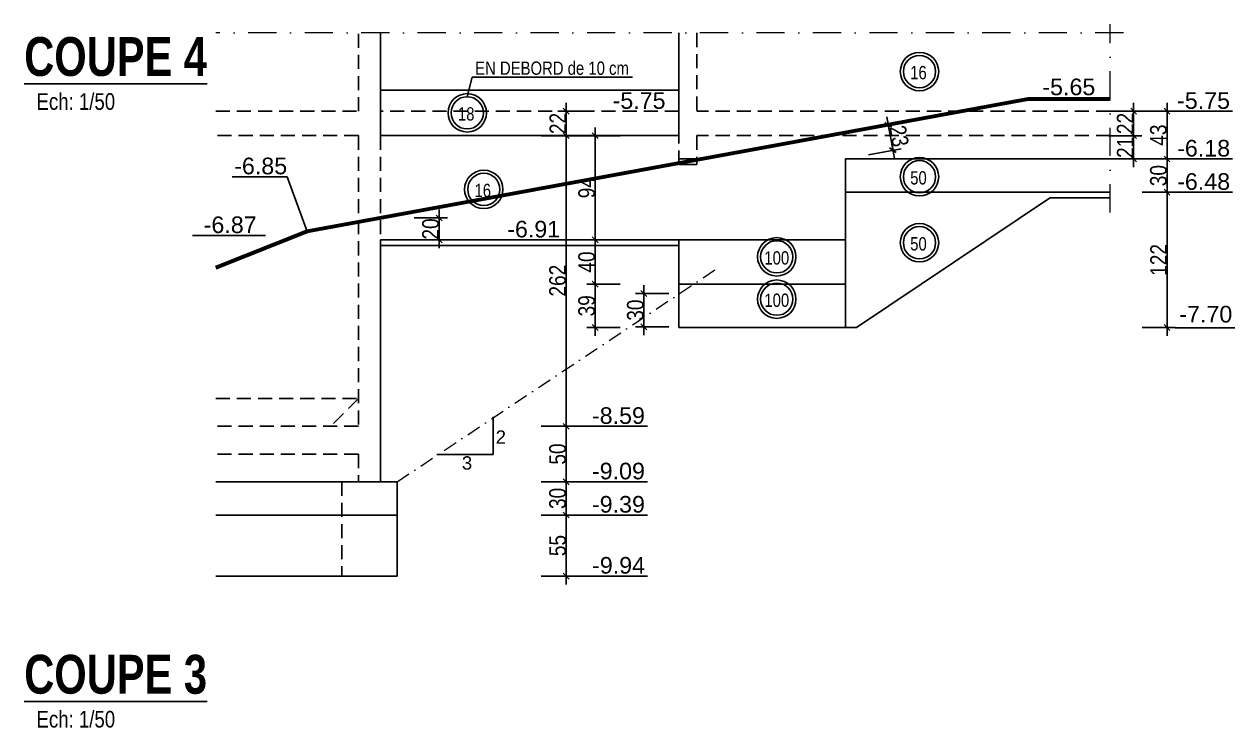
# Model space of a CAD drawing. Header units: centimetres. Extents: x -4990 to 114398, y -61489 to -12305.
# Drawn here: x 44512 to 45603, y -34587 to -33953 of the extents above; entities that cross this region are included whole.
import ezdxf
from ezdxf.enums import TextEntityAlignment as Align

# ---------------------------------------------------------------- set-up
doc = ezdxf.new("R2010")
doc.units = ezdxf.units.CM
doc.header["$LTSCALE"] = 0.5
doc.linetypes.add('CACHEX2', pattern=[19.05, 12.7, -6.35])
doc.linetypes.add('TIRETPTX2', pattern=[50.8, 25.4, -12.7, 0, -12.7])
doc.layers.get('DEFPOINTS').update_dxf_attribs({"linetype": 'CONTINUOUS'})
for name, color, linetype in [('01_cote_gen', 4, 'CONTINUOUS'), ('01_linteaux', 2, 'CONTINUOUS'), ('01_poch_BN', 9, 'CONTINUOUS'), ('01_texte', 230, 'CONTINUOUS'), ('AA_COTES', 2, 'CONTINUOUS')]:
    doc.layers.add(name, color=color, linetype=linetype)
doc.layers.add('01_murs_coup', color=5, linetype='CONTINUOUS', lineweight=60)
doc.layers.add('01_tram_axes', color=2, linetype='TIRETPTX2', lineweight=9)
doc.styles.add('ARIAL', font='arial.ttf')
doc.styles.add('impact', font='impact.ttf')
doc.styles.add('MATTE_TXT', font='arial.ttf')
doc.styles.add('STYLE2', font='ARIALN.TTF')
doc.dimstyles.new('JB50', dxfattribs={"dimscale": 0.1, "dimtxt": 150, "dimasz": 15, "dimexe": 0.1, "dimexo": 0.1, "dimgap": 0.09, "dimtad": 1, "dimdec": 1, "dimdsep": 46, "dimtxsty": 'STYLE2', "dimblk1": 'BOND_G', "dimblk2": 'BOND_D', "dimsah": 1, "dimcen": 1.5, "dimdle": 0.01, "dimse1": 1, "dimse2": 1, "dimclrd": 4, "dimclre": 2, "dimclrt": 6, "dimazin": 2, "dimtfac": 2.333333, "dimtdec": 1, "dimtix": 1, "dimtmove": 2, "dimatfit": 3, "dimldrblk": 'BOND_G', "dimfxl": 1, "dimtolj": 1, "dimtzin": 0, "dimarcsym": 0})

# ---------------------------------------------------------------- blocks, each defined once
blk = doc.blocks.new('BOND_G')
at = {"layer": 'AA_COTES', "color": 0}
for p, q in [((0, -5), (0, 15)), ((5, 0), (-5, 0)), ((1.77, 1.77), (-1.77, -1.77))]:
    blk.add_line(p, q, dxfattribs=at)
blk = doc.blocks.new('BOND_D')
at = {"layer": 'AA_COTES', "color": 0}
for p, q in [((5, 0), (-5, 0)), ((-1.77, -1.77), (1.77, 1.77)), ((0, 5), (0, -15))]:
    blk.add_line(p, q, dxfattribs=at)
blk = doc.blocks.new('*D3885')
at = {"layer": '01_cote_gen', "color": 4, "lineweight": -2, "transparency": 16777216}
blk.add_line((45000.7, -34051.8), (45000.7, -34032.8), dxfattribs=at)
at = {"layer": 'DEFPOINTS', "color": 0}
for p in [(44848, -34031.3), (45000.7, -34031.3), (44923, -34053.3)]:
    blk.add_point(p, dxfattribs=at)
at = {"layer": '01_cote_gen', "color": 4, "lineweight": -2, "transparency": 16777216, "xscale": 1.5, "yscale": 1.5, "zscale": 1.5}
for name, p, rotation in [('BOND_D', (45000.7, -34031.3), 90), ('BOND_G', (45000.7, -34053.3), 270)]:
    blk.add_blockref(name, p, dxfattribs=dict(at, rotation=rotation))
at = {"layer": '01_cote_gen', "color": 6, "transparency": 16777216, "insert": (44993.2, -34042.3), "char_height": 15, "attachment_point": 5, "rotation": 90, "style": 'STYLE2'}
blk.add_mtext('\\A1;22', dxfattribs=at)
blk = doc.blocks.new('*D3886')
at = {"layer": '01_cote_gen', "color": 4, "lineweight": -2, "transparency": 16777216}
blk.add_line((45000.7, -34316.8), (45000.7, -34363.8), dxfattribs=at)
at = {"layer": 'DEFPOINTS', "color": 0}
for p in [(45015.4, -34315.3), (45000.7, -34365.3), (45008.2, -34365.3)]:
    blk.add_point(p, dxfattribs=at)
at = {"layer": '01_cote_gen', "color": 4, "lineweight": -2, "transparency": 16777216, "xscale": 1.5, "yscale": 1.5, "zscale": 1.5}
for name, p, rotation in [('BOND_G', (45000.7, -34315.3), 90), ('BOND_D', (45000.7, -34365.3), 270)]:
    blk.add_blockref(name, p, dxfattribs=dict(at, rotation=rotation))
at = {"layer": '01_cote_gen', "color": 6, "transparency": 16777216, "insert": (44993, -34340.3), "char_height": 15, "attachment_point": 5, "rotation": 90, "style": 'STYLE2'}
blk.add_mtext('\\A1;50', dxfattribs=at)
blk = doc.blocks.new('*D3887')
at = {"layer": '01_cote_gen', "color": 4, "lineweight": -2, "transparency": 16777216}
blk.add_line((45000.7, -34366.8), (45000.7, -34393.8), dxfattribs=at)
at = {"layer": 'DEFPOINTS', "color": 0}
for p in [(45008.2, -34365.3), (45000.7, -34395.3), (45008.2, -34395.3)]:
    blk.add_point(p, dxfattribs=at)
at = {"layer": '01_cote_gen', "color": 4, "lineweight": -2, "transparency": 16777216, "xscale": 1.5, "yscale": 1.5, "zscale": 1.5}
for name, p, rotation in [('BOND_G', (45000.7, -34365.3), 90), ('BOND_D', (45000.7, -34395.3), 270)]:
    blk.add_blockref(name, p, dxfattribs=dict(at, rotation=rotation))
at = {"layer": '01_cote_gen', "color": 6, "transparency": 16777216, "insert": (44993, -34380.3), "char_height": 15, "attachment_point": 5, "rotation": 90, "style": 'STYLE2'}
blk.add_mtext('\\A1;30', dxfattribs=at)
blk = doc.blocks.new('*D3888')
at = {"layer": '01_cote_gen', "color": 4, "lineweight": -2, "transparency": 16777216}
blk.add_line((45000.7, -34396.8), (45000.7, -34448.8), dxfattribs=at)
at = {"layer": 'DEFPOINTS', "color": 0}
for p in [(45008.2, -34395.3), (45000.7, -34450.3), (45008.2, -34450.3)]:
    blk.add_point(p, dxfattribs=at)
at = {"layer": '01_cote_gen', "color": 4, "lineweight": -2, "transparency": 16777216, "xscale": 1.5, "yscale": 1.5, "zscale": 1.5}
for name, p, rotation in [('BOND_G', (45000.7, -34395.3), 90), ('BOND_D', (45000.7, -34450.3), 270)]:
    blk.add_blockref(name, p, dxfattribs=dict(at, rotation=rotation))
at = {"layer": '01_cote_gen', "color": 6, "transparency": 16777216, "insert": (44993.1, -34422.8), "char_height": 15, "attachment_point": 5, "rotation": 90, "style": 'STYLE2'}
blk.add_mtext('\\A1;55', dxfattribs=at)
blk = doc.blocks.new('*D3889')
at = {"layer": '01_cote_gen', "color": 4, "lineweight": -2, "transparency": 16777216}
blk.add_line((45000.7, -34054.8), (45000.7, -34313.8), dxfattribs=at)
at = {"layer": 'DEFPOINTS', "color": 0}
for p in [(44969.4, -34053.3), (44985.6, -34315.3), (45000.7, -34315.3)]:
    blk.add_point(p, dxfattribs=at)
at = {"layer": '01_cote_gen', "color": 4, "lineweight": -2, "transparency": 16777216, "xscale": 1.5, "yscale": 1.5, "zscale": 1.5}
for name, p, rotation in [('BOND_G', (45000.7, -34053.3), 90), ('BOND_D', (45000.7, -34315.3), 270)]:
    blk.add_blockref(name, p, dxfattribs=dict(at, rotation=rotation))
at = {"layer": '01_cote_gen', "color": 6, "transparency": 16777216, "insert": (44993, -34184), "char_height": 15, "attachment_point": 5, "rotation": 90, "style": 'STYLE2'}
blk.add_mtext('\\A1;262', dxfattribs=at)
blk = doc.blocks.new('*D3890')
at = {"layer": '01_cote_gen', "color": 4, "lineweight": -2, "transparency": 16777216}
blk.add_line((45542.3, -34032.8), (45542.3, -34072.8), dxfattribs=at)
at = {"layer": 'DEFPOINTS', "color": 0}
for p in [(45553.6, -34031.3), (45542.3, -34074.3), (45553.6, -34074.3)]:
    blk.add_point(p, dxfattribs=at)
at = {"layer": '01_cote_gen', "color": 4, "lineweight": -2, "transparency": 16777216, "xscale": 1.5, "yscale": 1.5, "zscale": 1.5}
for name, p, rotation in [('BOND_G', (45542.3, -34031.3), 90), ('BOND_D', (45542.3, -34074.3), 270)]:
    blk.add_blockref(name, p, dxfattribs=dict(at, rotation=rotation))
at = {"layer": '01_cote_gen', "color": 6, "transparency": 16777216, "insert": (45534.6, -34052.8), "char_height": 15, "attachment_point": 5, "rotation": 90, "style": 'STYLE2'}
blk.add_mtext('\\A1;43', dxfattribs=at)
blk = doc.blocks.new('*D3891')
at = {"layer": '01_cote_gen', "color": 4, "lineweight": -2, "transparency": 16777216}
blk.add_line((45542.3, -34075.8), (45542.3, -34102.8), dxfattribs=at)
at = {"layer": 'DEFPOINTS', "color": 0}
for p in [(45553.6, -34074.3), (45542.3, -34104.3), (45553.6, -34104.3)]:
    blk.add_point(p, dxfattribs=at)
at = {"layer": '01_cote_gen', "color": 4, "lineweight": -2, "transparency": 16777216, "xscale": 1.5, "yscale": 1.5, "zscale": 1.5}
for name, p, rotation in [('BOND_G', (45542.3, -34074.3), 90), ('BOND_D', (45542.3, -34104.3), 270)]:
    blk.add_blockref(name, p, dxfattribs=dict(at, rotation=rotation))
at = {"layer": '01_cote_gen', "color": 6, "transparency": 16777216, "insert": (45534.6, -34089.3), "char_height": 15, "attachment_point": 5, "rotation": 90, "style": 'STYLE2'}
blk.add_mtext('\\A1;30', dxfattribs=at)
blk = doc.blocks.new('*D3892')
at = {"layer": '01_cote_gen', "color": 4, "lineweight": -2, "transparency": 16777216}
blk.add_line((45512.2, -34032.8), (45512.2, -34051.8), dxfattribs=at)
at = {"layer": 'DEFPOINTS', "color": 0}
for p in [(45519.8, -34031.3), (45491, -34053.3), (45512.2, -34053.3)]:
    blk.add_point(p, dxfattribs=at)
at = {"layer": '01_cote_gen', "color": 4, "lineweight": -2, "transparency": 16777216, "xscale": 1.5, "yscale": 1.5, "zscale": 1.5}
for name, p, rotation in [('BOND_G', (45512.2, -34031.3), 90), ('BOND_D', (45512.2, -34053.3), 270)]:
    blk.add_blockref(name, p, dxfattribs=dict(at, rotation=rotation))
at = {"layer": '01_cote_gen', "color": 6, "transparency": 16777216, "insert": (45504.6, -34042.3), "char_height": 15, "attachment_point": 5, "rotation": 90, "style": 'STYLE2'}
blk.add_mtext('\\A1;22', dxfattribs=at)
blk = doc.blocks.new('*D3893')
at = {"layer": '01_cote_gen', "color": 4, "lineweight": -2, "transparency": 16777216}
blk.add_line((45512.2, -34054.8), (45512.2, -34072.8), dxfattribs=at)
at = {"layer": 'DEFPOINTS', "color": 0}
for p in [(45517.5, -34053.3), (45512.2, -34074.3), (45519.8, -34074.3)]:
    blk.add_point(p, dxfattribs=at)
at = {"layer": '01_cote_gen', "color": 4, "lineweight": -2, "transparency": 16777216, "xscale": 1.5, "yscale": 1.5, "zscale": 1.5}
for name, p, rotation in [('BOND_G', (45512.2, -34053.3), 90), ('BOND_D', (45512.2, -34074.3), 270)]:
    blk.add_blockref(name, p, dxfattribs=dict(at, rotation=rotation))
at = {"layer": '01_cote_gen', "color": 6, "transparency": 16777216, "insert": (45504.6, -34063.8), "char_height": 15, "attachment_point": 5, "rotation": 90, "style": 'STYLE2'}
blk.add_mtext('\\A1;21', dxfattribs=at)
blk = doc.blocks.new('*D3894')
at = {"layer": '01_cote_gen', "color": 4, "lineweight": -2, "transparency": 16777216}
blk.add_line((45070.7, -34224.1), (45070.7, -34197.1), dxfattribs=at)
at = {"layer": 'DEFPOINTS', "color": 0}
for p in [(45070.7, -34195.6), (45102.4, -34195.6), (45102.4, -34225.6)]:
    blk.add_point(p, dxfattribs=at)
at = {"layer": '01_cote_gen', "color": 4, "lineweight": -2, "transparency": 16777216, "xscale": 1.5, "yscale": 1.5, "zscale": 1.5}
for name, p, rotation in [('BOND_D', (45070.7, -34195.6), 90), ('BOND_G', (45070.7, -34225.6), 270)]:
    blk.add_blockref(name, p, dxfattribs=dict(at, rotation=rotation))
at = {"layer": '01_cote_gen', "color": 6, "transparency": 16777216, "insert": (45063.1, -34210.6), "char_height": 15, "attachment_point": 5, "rotation": 90, "style": 'STYLE2'}
blk.add_mtext('\\A1;30', dxfattribs=at)
blk = doc.blocks.new('*D3895')
at = {"layer": '01_cote_gen', "color": 4, "lineweight": -2, "transparency": 16777216}
blk.add_line((45542.3, -34105.8), (45542.3, -34224.7), dxfattribs=at)
at = {"layer": 'DEFPOINTS', "color": 0}
for p in [(45280.4, -34104.3), (45252.4, -34226.2), (45542.3, -34226.2)]:
    blk.add_point(p, dxfattribs=at)
at = {"layer": '01_cote_gen', "color": 4, "lineweight": -2, "transparency": 16777216, "xscale": 1.5, "yscale": 1.5, "zscale": 1.5}
for name, p, rotation in [('BOND_G', (45542.3, -34104.3), 90), ('BOND_D', (45542.3, -34226.2), 270)]:
    blk.add_blockref(name, p, dxfattribs=dict(at, rotation=rotation))
at = {"layer": '01_cote_gen', "color": 6, "transparency": 16777216, "insert": (45534.7, -34165.3), "char_height": 15, "attachment_point": 5, "rotation": 90, "style": 'STYLE2'}
blk.add_mtext('\\A1;122', dxfattribs=at)
blk = doc.blocks.new('*D3896')
at = {"layer": '01_cote_gen', "color": 4, "lineweight": -2, "transparency": 16777216}
blk.add_line((45026.8, -34145.7), (45026.8, -34054.8), dxfattribs=at)
at = {"layer": 'DEFPOINTS', "color": 0}
for p in [(45026.8, -34053.3), (45044.9, -34053.3), (45044.9, -34147.2)]:
    blk.add_point(p, dxfattribs=at)
at = {"layer": '01_cote_gen', "color": 4, "lineweight": -2, "transparency": 16777216, "xscale": 1.5, "yscale": 1.5, "zscale": 1.5}
for name, p, rotation in [('BOND_D', (45026.8, -34053.3), 90), ('BOND_G', (45026.8, -34147.2), 270)]:
    blk.add_blockref(name, p, dxfattribs=dict(at, rotation=rotation))
at = {"layer": '01_cote_gen', "color": 6, "transparency": 16777216, "insert": (45019.2, -34100.2), "char_height": 15, "attachment_point": 5, "rotation": 90, "style": 'STYLE2'}
blk.add_mtext('\\A1;94', dxfattribs=at)
blk = doc.blocks.new('*D3897')
at = {"layer": '01_cote_gen', "color": 4, "lineweight": -2, "transparency": 16777216}
blk.add_line((45026.8, -34185.7), (45026.8, -34148.7), dxfattribs=at)
at = {"layer": 'DEFPOINTS', "color": 0}
for p in [(45026.8, -34147.2), (45124.5, -34147.2), (45124.5, -34187.2)]:
    blk.add_point(p, dxfattribs=at)
at = {"layer": '01_cote_gen', "color": 4, "lineweight": -2, "transparency": 16777216, "xscale": 1.5, "yscale": 1.5, "zscale": 1.5}
for name, p, rotation in [('BOND_D', (45026.8, -34147.2), 90), ('BOND_G', (45026.8, -34187.2), 270)]:
    blk.add_blockref(name, p, dxfattribs=dict(at, rotation=rotation))
at = {"layer": '01_cote_gen', "color": 6, "transparency": 16777216, "insert": (45019.2, -34167.2), "char_height": 15, "attachment_point": 5, "rotation": 90, "style": 'STYLE2'}
blk.add_mtext('\\A1;40', dxfattribs=at)
blk = doc.blocks.new('*D3898')
at = {"layer": '01_cote_gen', "color": 4, "lineweight": -2, "transparency": 16777216}
blk.add_line((45026.8, -34224.7), (45026.8, -34188.7), dxfattribs=at)
at = {"layer": 'DEFPOINTS', "color": 0}
for p in [(45026.8, -34187.2), (45125.3, -34187.2), (45127.1, -34226.2)]:
    blk.add_point(p, dxfattribs=at)
at = {"layer": '01_cote_gen', "color": 4, "lineweight": -2, "transparency": 16777216, "xscale": 1.5, "yscale": 1.5, "zscale": 1.5}
for name, p, rotation in [('BOND_D', (45026.8, -34187.2), 90), ('BOND_G', (45026.8, -34226.2), 270)]:
    blk.add_blockref(name, p, dxfattribs=dict(at, rotation=rotation))
at = {"layer": '01_cote_gen', "color": 6, "transparency": 16777216, "insert": (45019.2, -34206.7), "char_height": 15, "attachment_point": 5, "rotation": 90, "style": 'STYLE2'}
blk.add_mtext('\\A1;39', dxfattribs=at)
blk = doc.blocks.new('*D3899')
at = {"layer": '01_cote_gen', "color": 4, "lineweight": -2, "transparency": 16777216}
blk.add_line((45291.3, -34045.1), (45295, -34064.9), dxfattribs=at)
at = {"layer": 'DEFPOINTS', "color": 0}
for p in [(45248.2, -34051.5), (45295.2, -34066.4), (45252.4, -34074.3)]:
    blk.add_point(p, dxfattribs=at)
at = {"layer": '01_cote_gen', "color": 4, "lineweight": -2, "transparency": 16777216, "xscale": 1.5, "yscale": 1.5, "zscale": 1.5}
for name, p, rotation in [('BOND_G', (45291.1, -34043.6), 100.3926974055338), ('BOND_D', (45295.2, -34066.4), 280.3926974055338)]:
    blk.add_blockref(name, p, dxfattribs=dict(at, rotation=rotation))
at = {"layer": '01_cote_gen', "color": 6, "transparency": 16777216, "insert": (45300.7, -34053.6), "char_height": 15, "attachment_point": 5, "rotation": 280.3927, "style": 'STYLE2'}
blk.add_mtext('\\A1;23', dxfattribs=at)
blk = doc.blocks.new('*D3900')
at = {"layer": '01_poch_BN', "color": 4, "lineweight": -2, "ltscale": 2, "transparency": 16777216}
blk.add_line((44886.1, -34129), (44886.1, -34145.7), dxfattribs=at)
at = {"layer": 'DEFPOINTS', "color": 0, "ltscale": 2}
for p in [(44833.4, -34127.5), (44842.6, -34147.2), (44886.1, -34147.2)]:
    blk.add_point(p, dxfattribs=at)
at = {"layer": '01_poch_BN', "color": 4, "lineweight": -2, "ltscale": 2, "transparency": 16777216, "xscale": 1.5, "yscale": 1.5, "zscale": 1.5}
for name, p, rotation in [('BOND_G', (44886.1, -34127.5), 90), ('BOND_D', (44886.1, -34147.2), 270)]:
    blk.add_blockref(name, p, dxfattribs=dict(at, rotation=rotation))
at = {"layer": '01_poch_BN', "color": 6, "ltscale": 2, "transparency": 16777216, "insert": (44878.5, -34137.4), "char_height": 15, "attachment_point": 5, "rotation": 90, "style": 'STYLE2'}
blk.add_mtext('\\A1;20', dxfattribs=at)

msp = doc.modelspace()

# ---------------------------------------------------------------- linework, layer by layer
at = {"layer": '01_linteaux', "linetype": 'CACHEX2', "ltscale": 2}
for p, q in [((44813.376, -34031.271), (44813.376, -33960.694)), ((45118.376, -33960.694), (45118.376, -34031.271)), ((44684.807, -34031.271), (44813.376, -34031.271)), ((45102.376, -34031.271), (44833.376, -34031.271)), ((45491.016, -34031.271), (45118.376, -34031.271)), ((44813.376, -34053.271), (44684.807, -34053.271)), ((44813.376, -34053.271), (44813.376, -34315.271)), ((44833.376, -34053.271), (44833.376, -34147.229)), ((45102.376, -34079.271), (45102.376, -34053.271)), ((45491.016, -34053.271), (45118.376, -34053.271)), ((45118.376, -34053.271), (45118.376, -34079.271)), ((44684.807, -34290.271), (44813.376, -34290.271)), ((44813.376, -34290.271), (44788.376, -34315.271)), ((44813.376, -34315.271), (44684.807, -34315.271)), ((44813.376, -34340.271), (44684.807, -34340.271)), ((44813.376, -34340.271), (44813.376, -34365.271)), ((44798.376, -34365.271), (44798.376, -34450.271))]:
    msp.add_line(p, q, dxfattribs=at)
at = {"layer": '01_linteaux'}
for p, q in [((44833.376, -34012.271), (44833.376, -33960.694)), ((45102.376, -34053.271), (45102.376, -33960.694)), ((45102.376, -34012.271), (44833.376, -34012.271)), ((44833.389, -34012.271), (44833.376, -34053.271)), ((45102.376, -34053.271), (44833.376, -34053.271)), ((45118.376, -34074.271), (45102.376, -34074.271)), ((45118.376, -34079.271), (45102.376, -34079.271)), ((45252.376, -34074.271), (45252.376, -34226.238)), ((45252.376, -34074.271), (45491.016, -34074.271)), ((45252.376, -34104.271), (45491.016, -34104.271)), ((45262.376, -34226.238), (45437.376, -34108.971)), ((45437.376, -34109.271), (45491.016, -34109.271)), ((44833.345, -34147.229), (44833.275, -34365.271)), ((44833.344, -34152.229), (45102.376, -34152.229)), ((44833.345, -34147.229), (45102.376, -34147.229)), ((45102.376, -34147.229), (45102.376, -34226.238)), ((45102.376, -34147.229), (45252.376, -34147.229)), ((45102.376, -34187.229), (45252.376, -34187.229)), ((45262.376, -34226.238), (45102.376, -34226.238)), ((44684.807, -34365.271), (44798.376, -34365.271)), ((44848.376, -34365.271), (44798.376, -34365.271)), ((44848.376, -34365.271), (44848.376, -34450.271)), ((44684.807, -34395.271), (44798.376, -34395.271)), ((44848.376, -34395.271), (44798.376, -34395.271)), ((44684.807, -34450.271), (44798.376, -34450.271)), ((44848.376, -34450.271), (44798.376, -34450.271))]:
    msp.add_line(p, q, dxfattribs=at)
at = {"layer": '01_murs_coup'}
msp.add_lwpolyline([(45491.016, -34020.461), (45417.197, -34020.454), (44767.146, -34139.676), (44684.807, -34172.515)], dxfattribs=at)
at = {"layer": '01_texte'}
for p, q in [((44911.492, -34018.174), (44916.063, -34000.51)), ((44916.063, -34000.51), (45060.568, -34000.51)), ((45601.479, -34031.271), (45549.763, -34031.271)), ((45601.479, -34074.271), (45549.763, -34074.271)), ((44749.239, -34090.5), (44699.739, -34090.5)), ((44767.146, -34139.676), (44749.239, -34090.5)), ((45601.479, -34104.271), (45549.763, -34104.271)), ((44729.69, -34143.271), (44663.919, -34143.271)), ((45603.395, -34226.538), (45549.763, -34226.538)), ((44934.991, -34306.885), (44934.991, -34340.724)), ((45073.983, -34315.271), (45008.212, -34315.271)), ((44934.991, -34340.724), (44884.233, -34340.724)), ((45073.983, -34365.271), (45008.212, -34365.271)), ((45073.983, -34395.271), (45008.212, -34395.271)), ((45073.983, -34450.271), (45008.212, -34450.271))]:
    msp.add_line(p, q, dxfattribs=at)
for centre, radius in [((45319.188, -33995.495), 17.309), ((45319.188, -33995.495), 14.533), ((44911.492, -34032.707), 17.309), ((44911.492, -34032.707), 14.533), ((45319.188, -34090.336), 17.309), ((45319.188, -34090.336), 14.533), ((44926.427, -34101.727), 17.309), ((44926.427, -34101.727), 14.533), ((45319.188, -34149.818), 17.309), ((45190.525, -34162.532), 17.309), ((45319.188, -34149.818), 14.533), ((45190.525, -34162.532), 14.533), ((45190.525, -34200.689), 17.309), ((45190.525, -34200.689), 14.533)]:
    msp.add_circle(centre, radius, dxfattribs=at)
at = {"layer": '01_tram_axes', "ltscale": 2}
for p, q in [((45491.016, -34122.466), (45491.016, -33952.814)), ((45503.008, -33960.694), (44684.807, -33960.694))]:
    msp.add_line(p, q, dxfattribs=at)
at = {"layer": '01_tram_axes'}
msp.add_line((44848.376, -34365.271), (45138.079, -34172.135), dxfattribs=at)

# ---------------------------------------------------------------- texts
at = {"layer": '01_texte', "style": 'impact'}
for s, p in [('%%UCOUPE 4', (44594.547, -34009.953)), ('%%UCOUPE 3', (44594.547, -34566.81))]:
    msp.add_text(s, height=35, dxfattribs=at).set_placement(p, align=Align.BOTTOM_CENTER)
at = {"layer": '01_texte', "style": 'ARIAL', "width": 0.8}
for s, p in [('EN DEBORD de 10 cm', (44918.609, -33998.435)), ('16', (45310.806, -34002.453)), ('18', (44903.11, -34039.665)), ('50', (45310.806, -34097.294)), ('16', (44918.045, -34108.685)), ('50', (45310.806, -34156.776)), ('100', (45179.344, -34169.49)), ('100', (45179.344, -34207.647))]:
    msp.add_text(s, height=12, dxfattribs=at).set_placement(p)
at = {"layer": '01_texte', "style": 'ARIAL'}
for s, height, p in [('-5.65', 15, (45429.91, -34016.84)), ('-5.75', 15, (45042.503, -34029.111)), ('-5.75', 15, (45551.347, -34029.111)), ('-6.18', 15, (45551.429, -34072.111)), ('-6.85', 15, (44701.41, -34088.111)), ('-6.48', 15, (45551.429, -34102.111)), ('-6.87', 15, (44673.91, -34141.111)), ('-6.91', 15, (44947.528, -34145.069)), ('-7.70', 15, (45553.386, -34221.707)), ('-8.59', 15, (45023.933, -34313.111)), ('2', 12, (44937.125, -34330.982)), ('3', 12, (44906.642, -34354.327)), ('-9.09', 15, (45023.933, -34363.111)), ('-9.39', 15, (45023.933, -34393.111)), ('-9.94', 15, (45024.025, -34448.111))]:
    msp.add_text(s, height=height, dxfattribs=at).set_placement(p)
at = {"layer": '01_texte', "style": 'MATTE_TXT', "width": 0.8}
for p in [(44558.669, -34034.514), (44558.669, -34591.371)]:
    msp.add_text('Ech: 1/50', height=15, dxfattribs=at).set_placement(p, align=Align.BOTTOM_CENTER)

# ---------------------------------------------------------------- dimensions: what is measured, and where the dimension line sits
at = {"layer": '01_cote_gen'}
for base, p1, p2, picture, middle in [((45000.712, -34031.271), (44923.018, -34053.271), (44847.985, -34031.271), '*D3885', (44993.173, -34042.271)), ((45512.182, -34053.271), (45519.763, -34031.271), (45491.016, -34053.271), '*D3892', (45504.642, -34042.271)), ((45542.263, -34074.271), (45553.634, -34031.271), (45553.634, -34074.271), '*D3890', (45534.596, -34052.771)), ((45026.841, -34053.271), (45044.884, -34147.229), (45044.884, -34053.271), '*D3896', (45019.173, -34100.25)), ((45512.182, -34074.271), (45517.485, -34053.271), (45519.763, -34074.271), '*D3893', (45504.642, -34063.771)), ((45542.263, -34104.271), (45553.634, -34074.271), (45553.634, -34104.271), '*D3891', (45534.596, -34089.271)), ((45542.263, -34226.238), (45280.422, -34104.271), (45252.376, -34226.238), '*D3895', (45534.724, -34165.254)), ((45026.841, -34147.229), (45124.47, -34187.229), (45124.47, -34147.229), '*D3897', (45019.173, -34167.229)), ((45026.841, -34187.229), (45127.089, -34226.238), (45125.343, -34187.229), '*D3898', (45019.173, -34206.733)), ((45070.73, -34195.638), (45102.376, -34225.638), (45102.376, -34195.638), '*D3894', (45063.062, -34210.638)), ((45000.712, -34365.271), (45015.439, -34315.271), (45008.212, -34365.271), '*D3886', (44993.045, -34340.271)), ((45000.712, -34395.271), (45008.212, -34365.271), (45008.212, -34395.271), '*D3887', (44993.045, -34380.271)), ((45000.712, -34450.271), (45008.212, -34395.271), (45008.212, -34450.271), '*D3888', (44993.076, -34422.771))]:
    dim = msp.add_linear_dim(base=base, p1=p1, p2=p2, angle=90, dimstyle='JB50', dxfattribs=at)
    dim.commit()
    dim.dimension.update_dxf_attribs({"geometry": picture, "text_midpoint": middle})
dim = msp.add_linear_dim(base=(45000.712, -34315.271), p1=(44969.381, -34053.271), p2=(44985.614, -34315.271), angle=90, dimstyle='JB50', dxfattribs=at)
dim.commit()
dim.dimension.update_dxf_attribs({"geometry": '*D3889', "text_midpoint": (44993.045, -34183.971), "dimtype": 160})
dim = msp.add_aligned_dim(p1=(45248.19, -34051.451), p2=(45252.376, -34074.271), distance=43.584, text='23', dimstyle='JB50', dxfattribs=at)
dim.commit()
dim.dimension.update_dxf_attribs({"geometry": '*D3899', "text_midpoint": (45300.694, -34053.615)})
at = {"layer": '01_poch_BN', "ltscale": 2}
dim = msp.add_linear_dim(base=(44886.13, -34147.229), p1=(44833.376, -34127.529), p2=(44842.63, -34147.229), angle=90, text='20', dimstyle='JB50', dxfattribs=at)
dim.commit()
dim.dimension.update_dxf_attribs({"geometry": '*D3900', "text_midpoint": (44878.463, -34137.379)})

doc.saveas('drawing.dxf')
